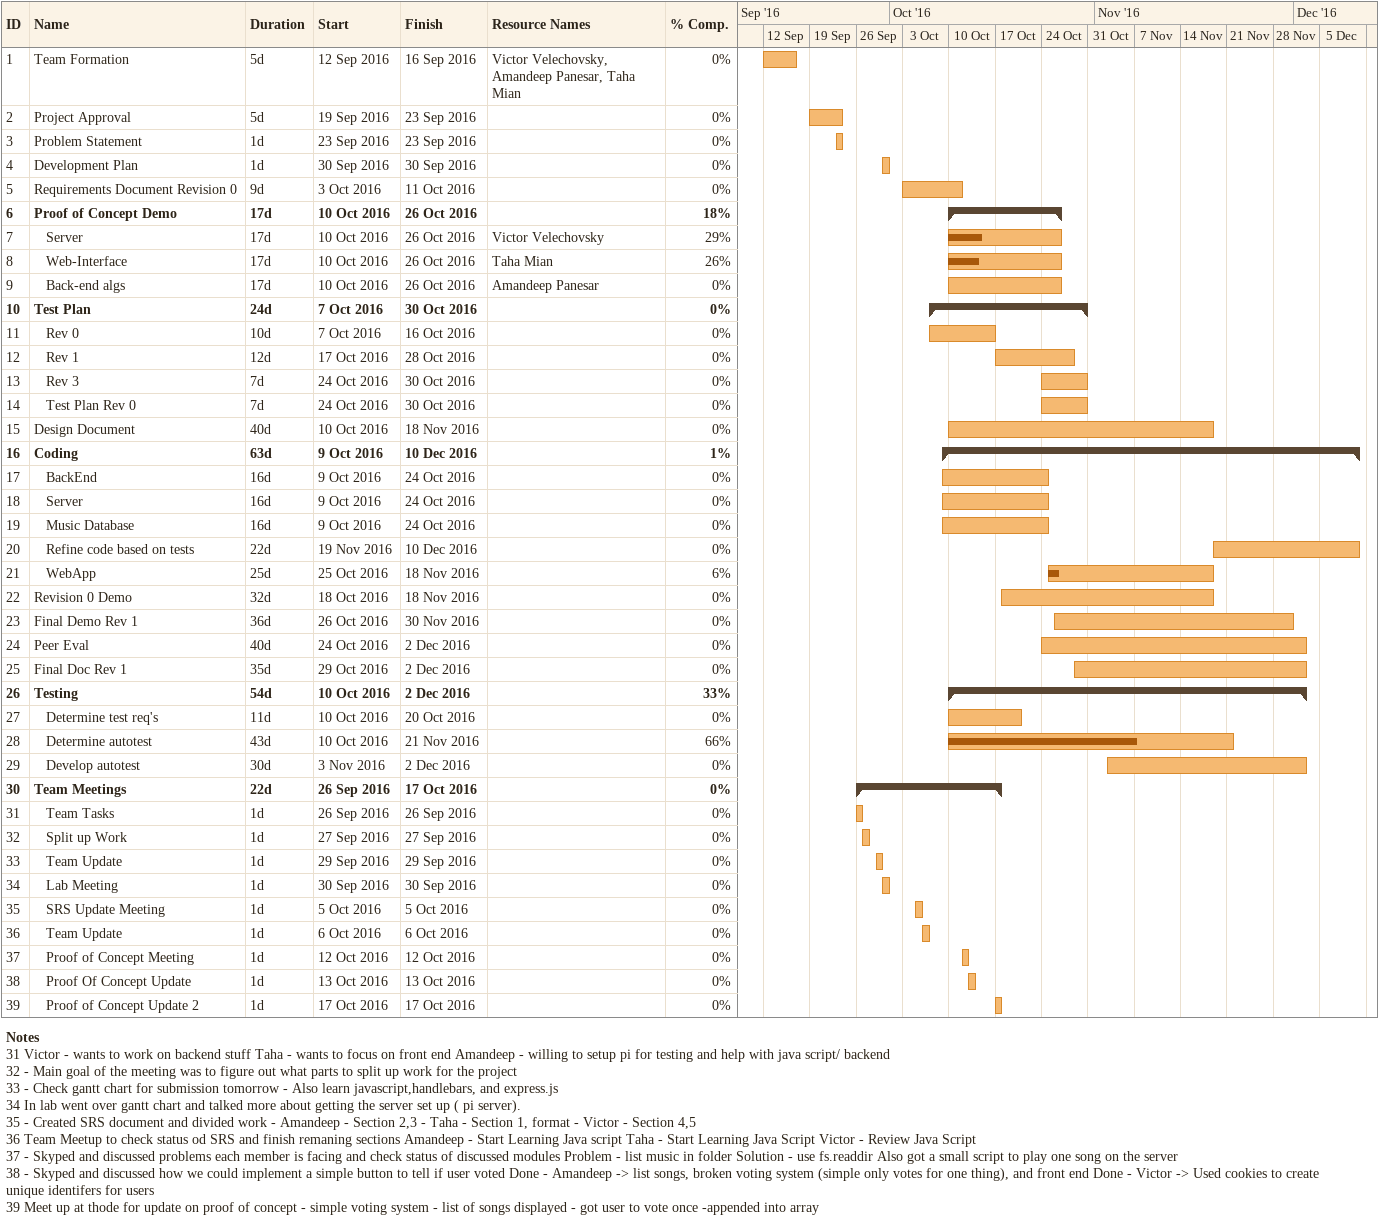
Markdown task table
| ID | Level | Task | Duration | Start | Finish | Resources | % complete |
|---|---|---|---|---|---|---|---|
| 1 | 1 | Team Formation | 5d | 2016-09-12 | 2016-09-16 | Victor Velechovsky, Amandeep Panesar, Taha Mian | 0 |
| 2 | 1 | Project Approval | 5d | 2016-09-19 | 2016-09-23 |  | 0 |
| 3 | 1 | Problem Statement | 1d | 2016-09-23 | 2016-09-23 |  | 0 |
| 4 | 1 | Development Plan | 1d | 2016-09-30 | 2016-09-30 |  | 0 |
| 5 | 1 | Requirements Document Revision 0 | 9d | 2016-10-03 | 2016-10-11 |  | 0 |
| 6 | 1 | **Proof of Concept Demo** | 17d | 2016-10-10 | 2016-10-26 |  | 18 |
| 7 | 2 | Server | 17d | 2016-10-10 | 2016-10-26 | Victor Velechovsky | 29 |
| 8 | 2 | Web-Interface | 17d | 2016-10-10 | 2016-10-26 | Taha Mian | 26 |
| 9 | 2 | Back-end algs | 17d | 2016-10-10 | 2016-10-26 | Amandeep Panesar | 0 |
| 10 | 1 | **Test Plan** | 24d | 2016-10-07 | 2016-10-30 |  | 0 |
| 11 | 2 | Rev 0 | 10d | 2016-10-07 | 2016-10-16 |  | 0 |
| 12 | 2 | Rev 1 | 12d | 2016-10-17 | 2016-10-28 |  | 0 |
| 13 | 2 | Rev 3 | 7d | 2016-10-24 | 2016-10-30 |  | 0 |
| 14 | 2 | Test Plan Rev 0 | 7d | 2016-10-24 | 2016-10-30 |  | 0 |
| 15 | 1 | Design Document | 40d | 2016-10-10 | 2016-11-18 |  | 0 |
| 16 | 1 | **Coding** | 63d | 2016-10-09 | 2016-12-10 |  | 1 |
| 17 | 2 | BackEnd | 16d | 2016-10-09 | 2016-10-24 |  | 0 |
| 18 | 2 | Server | 16d | 2016-10-09 | 2016-10-24 |  | 0 |
| 19 | 2 | Music Database | 16d | 2016-10-09 | 2016-10-24 |  | 0 |
| 20 | 2 | Refine code based on tests | 22d | 2016-11-19 | 2016-12-10 |  | 0 |
| 21 | 2 | WebApp | 25d | 2016-10-25 | 2016-11-18 |  | 6 |
| 22 | 1 | Revision 0 Demo | 32d | 2016-10-18 | 2016-11-18 |  | 0 |
| 23 | 1 | Final Demo Rev 1 | 36d | 2016-10-26 | 2016-11-30 |  | 0 |
| 24 | 1 | Peer Eval | 40d | 2016-10-24 | 2016-12-02 |  | 0 |
| 25 | 1 | Final Doc Rev 1 | 35d | 2016-10-29 | 2016-12-02 |  | 0 |
| 26 | 1 | **Testing** | 54d | 2016-10-10 | 2016-12-02 |  | 33 |
| 27 | 2 | Determine test req's | 11d | 2016-10-10 | 2016-10-20 |  | 0 |
| 28 | 2 | Determine autotest | 43d | 2016-10-10 | 2016-11-21 |  | 66 |
| 29 | 2 | Develop autotest | 30d | 2016-11-03 | 2016-12-02 |  | 0 |
| 30 | 1 | **Team Meetings** | 22d | 2016-09-26 | 2016-10-17 |  | 0 |
| 31 | 2 | Team Tasks | 1d | 2016-09-26 | 2016-09-26 |  | 0 |
| 32 | 2 | Split up Work | 1d | 2016-09-27 | 2016-09-27 |  | 0 |
| 33 | 2 | Team Update | 1d | 2016-09-29 | 2016-09-29 |  | 0 |
| 34 | 2 | Lab Meeting | 1d | 2016-09-30 | 2016-09-30 |  | 0 |
| 35 | 2 | SRS Update Meeting | 1d | 2016-10-05 | 2016-10-05 |  | 0 |
| 36 | 2 | Team Update | 1d | 2016-10-06 | 2016-10-06 |  | 0 |
| 37 | 2 | Proof of Concept Meeting | 1d | 2016-10-12 | 2016-10-12 |  | 0 |
| 38 | 2 | Proof Of Concept Update | 1d | 2016-10-13 | 2016-10-13 |  | 0 |
| 39 | 2 | Proof of Concept Update 2 | 1d | 2016-10-17 | 2016-10-17 |  | 0 |

Notes
- 31: Victor - wants to work on backend stuff Taha - wants to focus on front end Amandeep - willing to setup pi for testing and help with java script/ backend
- 32: - Main goal of the meeting was to figure out what parts to split up work for the project
- 33: - Check gantt chart for submission tomorrow - Also learn javascript,handlebars, and express.js
- 34: In lab went over gantt chart and talked more about getting the server set up ( pi server).
- 35: - Created SRS document and divided work - Amandeep - Section 2,3 - Taha - Section 1, format - Victor - Section 4,5
- 36: Team Meetup to check status od SRS and finish remaning sections Amandeep - Start Learning Java script Taha - Start Learning Java Script Victor - Review Java Script
- 37: - Skyped and discussed problems each member is facing and check status of discussed modules Problem - list music in folder Solution - use fs.readdir Also got a small script to play one song on the server
- 38: - Skyped and discussed how we could implement a simple button to tell if user voted Done - Amandeep -> list songs, broken voting system (simple only votes for one thing), and front end Done - Victor -> Used cookies to create unique identifers for users
- 39: Meet up at thode for update on proof of concept - simple voting system - list of songs displayed - got user to vote once -appended into array
